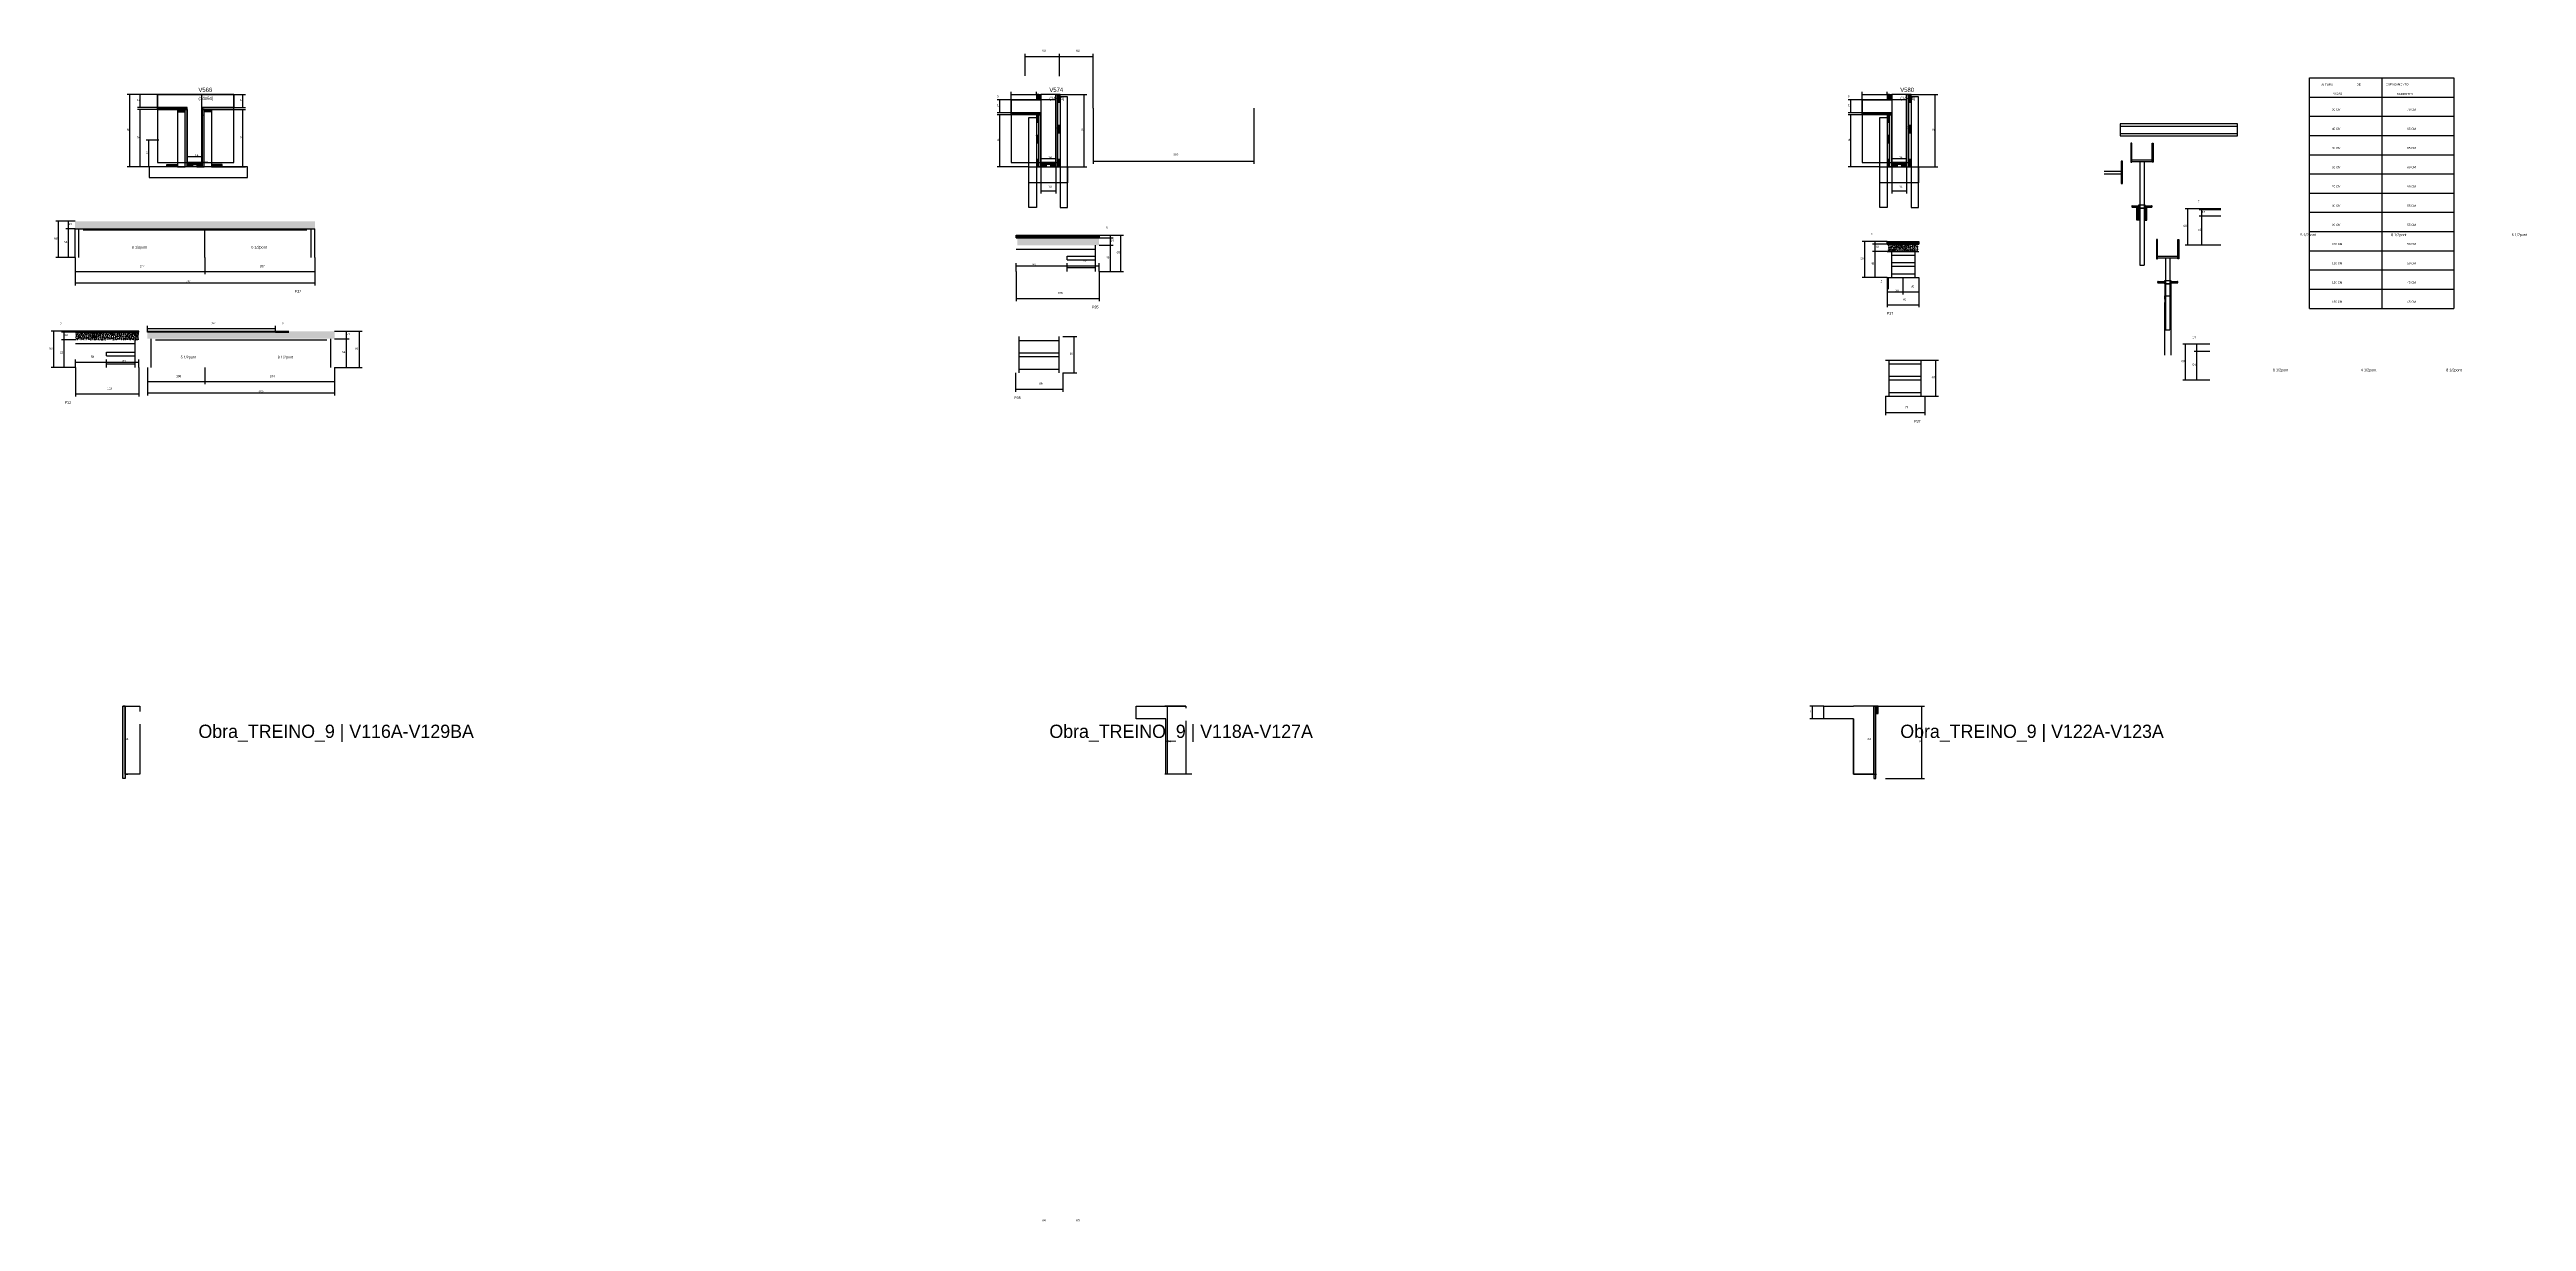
# Model space of a CAD drawing. Header units: metres. Extents: x -2848 to 21926, y -45195 to 1016.
# Drawn here: x 9320 to 13977, y -41719 to -39515 of the extents above; entities that cross this region are included whole.
import ezdxf

# ---------------------------------------------------------------- set-up
doc = ezdxf.new("R2010")
doc.units = ezdxf.units.M
for name, color, linetype in [('BARRA DE ANCORAGEM', 7, 'Continuous'), ('CONCRETO', 251, 'Continuous'), ('COTA', 4, 'Continuous'), ('Cota Seção (2x)', 4, 'Continuous'), ('Escoras', 2, 'Continuous'), ('Forcador', 251, 'Continuous'), ('GARFOS', 7, 'Continuous'), ('Hachura', 253, 'Continuous'), ('LABEL_ID', 3, 'Continuous'), ('Madeira', 126, 'Continuous'), ('NOMENCLATURA', 7, 'Continuous'), ('Painéis', 200, 'Continuous'), ('Perfil Metálico', 251, 'Continuous'), ('SARR_2.2x7', 40, 'Continuous'), ('SARR_3.5x7', 81, 'Continuous'), ('SARR_EDITAR', 141, 'Continuous'), ('Texto Seção', 7, 'Continuous')]:
    doc.layers.add(name, color=color, linetype=linetype)

msp = doc.modelspace()

# ---------------------------------------------------------------- hatches: boundary and pattern name
at = {"layer": 'COTA'}
h = msp.add_hatch(dxfattribs=at)
h.set_pattern_fill('AR-CONC', scale=0.03)
h.paths.add_polyline_path([(9818.9, -39852.2), (9818.9, -39838.2), (9818.9, -39838.2), (9529.9, -39838.2), (9529.9, -39838.2), (9367.9, -39838.2), (9367.9, -39838.2), (9367.9, -39852.2), (9367.9, -39852.2), (9818.9, -39852.2)])
h = msp.add_hatch(dxfattribs=at)
h.set_pattern_fill('AR-CONC', scale=0.03)
h.paths.add_polyline_path([(11139.6, -39883.4), (11139.6, -39869.4), (11139.6, -39869.4), (11293.6, -39869.4), (11293.6, -39869.4), (11293.6, -39883.4), (11293.6, -39883.4), (11139.6, -39883.4)])
h = msp.add_hatch(dxfattribs=at)
h.set_pattern_fill('AR-CONC', scale=0.03)
h.paths.add_polyline_path([(12777.1, -39895.2), (12777.1, -39881.2), (12777.1, -39881.2), (12833.1, -39881.2), (12833.1, -39881.2), (12833.1, -39895.2), (12833.1, -39895.2), (12777.1, -39895.2)])
h = msp.add_hatch(dxfattribs=at)
h.set_pattern_fill('AR-CONC', scale=0.03)
h.paths.add_polyline_path([(9368.8, -40061.1), (9368.8, -40047.1), (9368.8, -40047.1), (9487.8, -40047.1), (9487.8, -40047.1), (9487.8, -40061.1), (9487.8, -40061.1), (9368.8, -40061.1)])
h = msp.add_hatch(dxfattribs=at)
h.set_pattern_fill('AR-CONC', scale=0.03)
h.paths.add_polyline_path([(9745.1, -40047.1), (9745.1, -40045.1), (9745.1, -40045.1), (9856.1, -40045.1), (9856.1, -40045.1), (9856.1, -40059.1), (9856.1, -40059.1), (9504.1, -40059.1), (9504.1, -40059.1), (9504.1, -40047.1), (9504.1, -40047.1), (9745.1, -40047.1)])
at = {"layer": 'Hachura'}
h = msp.add_hatch(color=8, dxfattribs=at)
h.dxf.hatch_style = 1
h.paths.add_polyline_path([(9578.8, -39628), (9578.8, -39624), (9578.8, -39624), (9523.2, -39624), (9523.2, -39624), (9523.2, -39628), (9523.2, -39628), (9578.8, -39628)])
h = msp.add_hatch(dxfattribs=at)
h.set_pattern_fill('ANSI31', scale=0.5)
h.paths.add_polyline_path([(9574.8, -39632.4), (9574.8, -39628), (9574.8, -39628), (9560.8, -39628), (9560.8, -39628), (9560.8, -39632.4), (9560.8, -39632.4), (9574.8, -39632.4)])
h = msp.add_hatch(color=8, dxfattribs=at)
h.dxf.hatch_style = 1
h.paths.add_polyline_path([(9578.8, -39628), (9574.8, -39628), (9574.8, -39628), (9574.8, -39736), (9574.8, -39736), (9578.8, -39736), (9578.8, -39736), (9578.8, -39628)])
h = msp.add_hatch(color=8, dxfattribs=at)
h.dxf.hatch_style = 1
h.paths.add_polyline_path([(9666.8, -39628), (9666.8, -39624), (9666.8, -39624), (9606.8, -39624), (9606.8, -39624), (9606.8, -39628), (9606.8, -39628), (9666.8, -39628)])
h = msp.add_hatch(color=8, dxfattribs=at)
h.dxf.hatch_style = 1
h.paths.add_polyline_path([(9610.8, -39628), (9606.8, -39628), (9606.8, -39628), (9606.8, -39736), (9606.8, -39736), (9610.8, -39736), (9610.8, -39736), (9610.8, -39628)])
h = msp.add_hatch(dxfattribs=at)
h.set_pattern_fill('ANSI31', scale=0.5)
h.paths.add_polyline_path([(9610.8, -39632.4), (9610.8, -39628), (9610.8, -39628), (9624.8, -39628), (9624.8, -39628), (9624.8, -39632.4), (9624.8, -39632.4), (9610.8, -39632.4)])
h = msp.add_hatch(color=8, dxfattribs=at)
h.dxf.hatch_style = 1
h.paths.add_polyline_path([(11128.4, -39638), (11128.4, -39634), (11128.4, -39634), (11184, -39634), (11184, -39634), (11184, -39638), (11184, -39638), (11128.4, -39638)])
h = msp.add_hatch(dxfattribs=at)
h.set_pattern_fill('ANSI31', scale=0.5)
h.paths.add_polyline_path([(11180, -39600), (11175.6, -39600), (11175.6, -39600), (11175.6, -39610), (11175.6, -39610), (11180, -39610), (11180, -39610), (11180, -39600)])
h = msp.add_hatch(color=8, dxfattribs=at)
h.dxf.hatch_style = 1
h.paths.add_polyline_path([(11180, -39610), (11184, -39610), (11184, -39610), (11184, -39600), (11184, -39600), (11180, -39600), (11180, -39600), (11180, -39610)])
h = msp.add_hatch(color=8, dxfattribs=at)
h.dxf.hatch_style = 1
h.paths.add_polyline_path([(11216, -39600), (11212, -39600), (11212, -39600), (11212, -39736), (11212, -39736), (11216, -39736), (11216, -39736), (11216, -39600)])
h = msp.add_hatch(dxfattribs=at)
h.set_pattern_fill('ANSI31', scale=0.5)
h.paths.add_polyline_path([(11220.4, -39600), (11216, -39600), (11216, -39600), (11216, -39614), (11216, -39614), (11220.4, -39614), (11220.4, -39614), (11220.4, -39600)])
h = msp.add_hatch(color=8, dxfattribs=at)
h.dxf.hatch_style = 1
h.paths.add_polyline_path([(12728.4, -39638), (12728.4, -39634), (12728.4, -39634), (12784, -39634), (12784, -39634), (12784, -39638), (12784, -39638), (12728.4, -39638)])
h = msp.add_hatch(dxfattribs=at)
h.set_pattern_fill('ANSI31', scale=0.5)
h.paths.add_polyline_path([(12780, -39600), (12775.6, -39600), (12775.6, -39600), (12775.6, -39610), (12775.6, -39610), (12780, -39610), (12780, -39610), (12780, -39600)])
h = msp.add_hatch(color=8, dxfattribs=at)
h.dxf.hatch_style = 1
h.paths.add_polyline_path([(12780, -39610), (12784, -39610), (12784, -39610), (12784, -39600), (12784, -39600), (12780, -39600), (12780, -39600), (12780, -39610)])
h = msp.add_hatch(color=8, dxfattribs=at)
h.dxf.hatch_style = 1
h.paths.add_polyline_path([(12816, -39600), (12812, -39600), (12812, -39600), (12812, -39736), (12812, -39736), (12816, -39736), (12816, -39736), (12816, -39600)])
h = msp.add_hatch(dxfattribs=at)
h.set_pattern_fill('ANSI31', scale=0.5)
h.paths.add_polyline_path([(12820.4, -39600), (12816, -39600), (12816, -39600), (12816, -39614), (12816, -39614), (12820.4, -39614), (12820.4, -39614), (12820.4, -39600)])
h = msp.add_hatch(dxfattribs=at)
h.set_pattern_fill('ANSI31', scale=0.5)
h.paths.add_polyline_path([(11180, -39638), (11175.6, -39638), (11175.6, -39638), (11175.6, -39652), (11175.6, -39652), (11180, -39652), (11180, -39652), (11180, -39638)])
h = msp.add_hatch(dxfattribs=at)
h.set_pattern_fill('ANSI31', scale=0.5)
h.paths.add_polyline_path([(11180, -39677), (11175.6, -39677), (11175.6, -39677), (11175.6, -39691), (11175.6, -39691), (11180, -39691), (11180, -39691), (11180, -39677)])
h = msp.add_hatch(color=8, dxfattribs=at)
h.dxf.hatch_style = 1
h.paths.add_polyline_path([(11180, -39638), (11184, -39638), (11184, -39638), (11184, -39736), (11184, -39736), (11180, -39736), (11180, -39736), (11180, -39638)])
h = msp.add_hatch(dxfattribs=at)
h.set_pattern_fill('ANSI31', scale=0.5)
h.paths.add_polyline_path([(11220.4, -39658), (11216, -39658), (11216, -39658), (11216, -39672), (11216, -39672), (11220.4, -39672), (11220.4, -39672), (11220.4, -39658)])
h = msp.add_hatch(dxfattribs=at)
h.set_pattern_fill('ANSI31', scale=0.5)
h.paths.add_polyline_path([(12780, -39638), (12775.6, -39638), (12775.6, -39638), (12775.6, -39652), (12775.6, -39652), (12780, -39652), (12780, -39652), (12780, -39638)])
h = msp.add_hatch(dxfattribs=at)
h.set_pattern_fill('ANSI31', scale=0.5)
h.paths.add_polyline_path([(12780, -39677), (12775.6, -39677), (12775.6, -39677), (12775.6, -39691), (12775.6, -39691), (12780, -39691), (12780, -39691), (12780, -39677)])
h = msp.add_hatch(color=8, dxfattribs=at)
h.dxf.hatch_style = 1
h.paths.add_polyline_path([(12780, -39638), (12784, -39638), (12784, -39638), (12784, -39736), (12784, -39736), (12780, -39736), (12780, -39736), (12780, -39638)])
h = msp.add_hatch(dxfattribs=at)
h.set_pattern_fill('ANSI31', scale=0.5)
h.paths.add_polyline_path([(12820.4, -39658), (12816, -39658), (12816, -39658), (12816, -39672), (12816, -39672), (12820.4, -39672), (12820.4, -39672), (12820.4, -39658)])
h = msp.add_hatch(color=8, dxfattribs=at)
h.dxf.hatch_style = 1
h.paths.add_polyline_path([(9606.8, -39731.6), (9606.8, -39728), (9606.8, -39728), (9578.8, -39728), (9578.8, -39728), (9578.8, -39731.6), (9578.8, -39731.6), (9606.8, -39731.6)])
h = msp.add_hatch(dxfattribs=at)
h.set_pattern_fill('ANSI31', scale=0.5)
h.paths.add_polyline_path([(11180, -39722), (11175.6, -39722), (11175.6, -39722), (11175.6, -39736), (11175.6, -39736), (11180, -39736), (11180, -39736), (11180, -39722)])
h = msp.add_hatch(color=8, dxfattribs=at)
h.dxf.hatch_style = 1
h.paths.add_polyline_path([(11184, -39731.6), (11184, -39728), (11184, -39728), (11212, -39728), (11212, -39728), (11212, -39731.6), (11212, -39731.6), (11184, -39731.6)])
h = msp.add_hatch(dxfattribs=at)
h.set_pattern_fill('ANSI31', scale=0.5)
h.paths.add_polyline_path([(11220.4, -39722), (11216, -39722), (11216, -39722), (11216, -39736), (11216, -39736), (11220.4, -39736), (11220.4, -39736), (11220.4, -39722)])
h = msp.add_hatch(dxfattribs=at)
h.set_pattern_fill('ANSI31', scale=0.5)
h.paths.add_polyline_path([(12780, -39722), (12775.6, -39722), (12775.6, -39722), (12775.6, -39736), (12775.6, -39736), (12780, -39736), (12780, -39736), (12780, -39722)])
h = msp.add_hatch(color=8, dxfattribs=at)
h.dxf.hatch_style = 1
h.paths.add_polyline_path([(12784, -39731.6), (12784, -39728), (12784, -39728), (12812, -39728), (12812, -39728), (12812, -39731.6), (12812, -39731.6), (12784, -39731.6)])
h = msp.add_hatch(dxfattribs=at)
h.set_pattern_fill('ANSI31', scale=0.5)
h.paths.add_polyline_path([(12820.4, -39722), (12816, -39722), (12816, -39722), (12816, -39736), (12816, -39736), (12820.4, -39736), (12820.4, -39736), (12820.4, -39722)])
h = msp.add_hatch(dxfattribs=at)
h.set_pattern_fill('ANSI31', scale=0.5)
h.paths.add_polyline_path([(9540.8, -39736), (9540.8, -39731.6), (9540.8, -39731.6), (9560.8, -39731.6), (9560.8, -39731.6), (9560.8, -39736), (9560.8, -39736), (9540.8, -39736)])
h = msp.add_hatch(dxfattribs=at)
h.set_pattern_fill('ANSI31', scale=0.5)
h.paths.add_polyline_path([(9578.8, -39736), (9578.8, -39731.6), (9578.8, -39731.6), (9588.8, -39731.6), (9588.8, -39731.6), (9588.8, -39736), (9588.8, -39736), (9578.8, -39736)])
h = msp.add_hatch(dxfattribs=at)
h.set_pattern_fill('ANSI31', scale=0.5)
h.paths.add_polyline_path([(9606.8, -39736), (9606.8, -39731.6), (9606.8, -39731.6), (9596.8, -39731.6), (9596.8, -39731.6), (9596.8, -39736), (9596.8, -39736), (9606.8, -39736)])
h = msp.add_hatch(dxfattribs=at)
h.set_pattern_fill('ANSI31', scale=0.5)
h.paths.add_polyline_path([(9644.8, -39736), (9644.8, -39731.6), (9644.8, -39731.6), (9624.8, -39731.6), (9624.8, -39731.6), (9624.8, -39736), (9624.8, -39736), (9644.8, -39736)])
h = msp.add_hatch(dxfattribs=at)
h.set_pattern_fill('ANSI31', scale=0.5)
h.paths.add_polyline_path([(11184, -39736), (11184, -39731.6), (11184, -39731.6), (11194, -39731.6), (11194, -39731.6), (11194, -39736), (11194, -39736), (11184, -39736)])
h = msp.add_hatch(dxfattribs=at)
h.set_pattern_fill('ANSI31', scale=0.5)
h.paths.add_polyline_path([(11212, -39736), (11212, -39731.6), (11212, -39731.6), (11202, -39731.6), (11202, -39731.6), (11202, -39736), (11202, -39736), (11212, -39736)])
h = msp.add_hatch(dxfattribs=at)
h.set_pattern_fill('ANSI31', scale=0.5)
h.paths.add_polyline_path([(12784, -39736), (12784, -39731.6), (12784, -39731.6), (12794, -39731.6), (12794, -39731.6), (12794, -39736), (12794, -39736), (12784, -39736)])
h = msp.add_hatch(dxfattribs=at)
h.set_pattern_fill('ANSI31', scale=0.5)
h.paths.add_polyline_path([(12812, -39736), (12812, -39731.6), (12812, -39731.6), (12802, -39731.6), (12802, -39731.6), (12802, -39736), (12802, -39736), (12812, -39736)])
h = msp.add_hatch(color=8, dxfattribs=at)
h.dxf.hatch_style = 1
h.paths.add_polyline_path([(9458, -40750), (9462, -40750), (9462, -40750), (9462, -40886), (9462, -40886), (9458, -40886), (9458, -40886), (9458, -40750)])
h = msp.add_hatch(color=8, dxfattribs=at)
h.dxf.hatch_style = 1
h.paths.add_polyline_path([(12754.1, -40750), (12750.1, -40750), (12750.1, -40750), (12750.1, -40886), (12750.1, -40886), (12754.1, -40886), (12754.1, -40886), (12754.1, -40750)])
h = msp.add_hatch(dxfattribs=at)
h.set_pattern_fill('ANSI31', scale=0.5)
h.paths.add_polyline_path([(12758.5, -40750), (12754.1, -40750), (12754.1, -40750), (12754.1, -40764), (12754.1, -40764), (12758.5, -40764), (12758.5, -40764), (12758.5, -40750)])
at = {"layer": 'Perfil Metálico'}
h = msp.add_hatch(color=8, dxfattribs=at)
h.dxf.hatch_style = 1
h.paths.add_polyline_path([(13245, -39836.3), (13249.5, -39836.3), (13249.5, -39813.5), (13245, -39813.5)])
h = msp.add_hatch(color=8, dxfattribs=at)
h.dxf.hatch_style = 1
h.paths.add_polyline_path([(13259.4, -39836.3), (13263.9, -39836.3), (13263.9, -39813.5), (13259.4, -39813.5)])

# ---------------------------------------------------------------- linework, layer by layer
at = {"layer": 'BARRA DE ANCORAGEM'}
for p, q in [((13183.6, -39743.7), (13215.2, -39743.7)), ((13183.6, -39749), (13215.2, -39749))]:
    msp.add_line(p, q, dxfattribs=at)
msp.add_lwpolyline([(13217.6, -39767.2), (13217.6, -39725.5), (13215.2, -39725.5), (13215.2, -39767.2)], close=True, dxfattribs=at)
at = {"layer": 'CONCRETO'}
for points in [[(9523.2, -39624), (9523.2, -39600), (9666.8, -39600), (9666.8, -39624), (9606.8, -39624), (9606.8, -39728), (9578.8, -39728), (9578.8, -39624)], [(9523.2, -39728), (9666.8, -39728), (9666.8, -39600), (9523.2, -39600)], [(11128.4, -39728), (11212, -39728), (11212, -39610), (11128.4, -39610)], [(11184, -39728), (11216, -39728), (11216, -39600), (11184, -39600)], [(12728.4, -39728), (12812, -39728), (12812, -39610), (12728.4, -39610)], [(12784, -39728), (12816, -39728), (12816, -39600), (12784, -39600)]]:
    msp.add_lwpolyline(points, close=True, dxfattribs=at)
for points in [[(11212, -39624), (11212, -39624), (11212, -39656), (11212, -39656), (11212, -39728), (11184, -39728), (11184, -39634), (11128.4, -39634), (11128.4, -39610), (11184, -39610)], [(11184, -39634), (11184, -39636), (11184, -39636), (11184, -39728), (11212, -39728), (11212, -39600), (11216, -39600), (11216, -39600), (11184, -39600), (11184, -39610)], [(12812, -39624), (12812, -39624), (12812, -39656), (12812, -39656), (12812, -39728), (12784, -39728), (12784, -39634), (12728.4, -39634), (12728.4, -39610), (12784, -39610)], [(12784, -39634), (12784, -39636), (12784, -39636), (12784, -39728), (12812, -39728), (12812, -39600), (12816, -39600), (12816, -39600), (12784, -39600), (12784, -39610)], [(9490, -40784), (9490, -40786), (9490, -40786), (9490, -40878), (9462, -40878), (9462, -40750), (9458, -40750), (9458, -40750), (9490, -40750), (9490, -40760)], [(11456.7, -40778), (11456.7, -40780), (11456.7, -40780), (11456.7, -40878), (11418.7, -40878), (11418.7, -40774), (11363.1, -40774), (11363.1, -40750), (11456.7, -40750), (11456.7, -40754)], [(12750.1, -40774), (12750.1, -40774), (12750.1, -40806), (12750.1, -40806), (12750.1, -40878), (12712.1, -40878), (12712.1, -40774), (12656.5, -40774), (12656.5, -40750), (12712.1, -40750)], [(12712.1, -40774), (12712.1, -40776), (12712.1, -40776), (12712.1, -40878), (12750.1, -40878), (12750.1, -40750), (12754.1, -40750), (12754.1, -40750), (12712.1, -40750), (12712.1, -40750)]]:
    msp.add_lwpolyline(points, dxfattribs=at)
at = {"layer": 'COTA'}
for p, q in [((11154.4, -39564.8), (11154.4, -39523.4)), ((11154.4, -39528.4), (11218.9, -39528.4)), ((11218.9, -39565.2), (11218.9, -39523.4)), ((11218.9, -39565.2), (11218.9, -39523.4)), ((11218.9, -39528.4), (11282.2, -39528.4)), ((11282.2, -39625.6), (11282.2, -39523.4)), ((9523.2, -39600), (9465.8, -39600)), ((9470.8, -39736), (9470.8, -39600)), ((9523.2, -39600), (9485.1, -39600)), ((9523.2, -39624), (9485.1, -39624)), ((9523.2, -39628), (9485.1, -39628)), ((9490.1, -39624), (9490.1, -39600)), ((9490.1, -39736), (9490.1, -39628)), ((9666.8, -39600), (9688.7, -39600)), ((9666.8, -39624), (9688.7, -39624)), ((9666.8, -39628), (9688.7, -39628)), ((9683.7, -39624), (9683.7, -39600)), ((9683.7, -39736), (9683.7, -39628)), ((11128.4, -39610), (11102.1, -39610)), ((11128.4, -39634), (11102.1, -39634)), ((11107.1, -39634), (11107.1, -39610)), ((11128.4, -39610), (11128.4, -39595)), ((11128.4, -39600), (11175.6, -39600)), ((11175.6, -39600), (11175.6, -39595)), ((11220.4, -39600), (11270.7, -39600)), ((11265.7, -39736), (11265.7, -39600)), ((11282.2, -39625.6), (11282.2, -39730.5)), ((11584.6, -39625.6), (11584.6, -39730.5)), ((12728.4, -39610), (12702.1, -39610)), ((12728.4, -39634), (12702.1, -39634)), ((12707.1, -39634), (12707.1, -39610)), ((12728.4, -39610), (12728.4, -39595)), ((12728.4, -39600), (12775.6, -39600)), ((12775.6, -39600), (12775.6, -39595)), ((12820.4, -39600), (12870.7, -39600)), ((12865.7, -39736), (12865.7, -39600)), ((11166, -39638), (11102.1, -39638)), ((11107.1, -39736), (11107.1, -39638)), ((12766, -39638), (12702.1, -39638)), ((12707.1, -39736), (12707.1, -39638)), ((9525.5, -39686), (9501.9, -39686)), ((9506.9, -39736), (9506.9, -39686)), ((11282.2, -39725.5), (11584.6, -39725.5)), ((9545.2, -39736), (9465.8, -39736)), ((9545.2, -39736), (9485.1, -39736)), ((9525.5, -39736), (9501.9, -39736)), ((9640.4, -39736), (9688.7, -39736)), ((11161.6, -39736), (11102.1, -39736)), ((11184, -39736), (11184, -39785.7)), ((11212, -39736), (11212, -39785.7)), ((11234.4, -39736), (11270.7, -39736)), ((12761.6, -39736), (12702.1, -39736)), ((12784, -39736), (12784, -39785.7)), ((12812, -39736), (12812, -39785.7)), ((12834.4, -39736), (12870.7, -39736)), ((11184, -39780.7), (11212, -39780.7)), ((12784, -39780.7), (12812, -39780.7)), ((13402.8, -39814.9), (13335.8, -39814.9)), ((13340.8, -39882.9), (13340.8, -39814.9)), ((13402.8, -39814.9), (13362.3, -39814.9)), ((13402.8, -39816.9), (13362.3, -39816.9)), ((13402.8, -39816.9), (13362.3, -39816.9)), ((13367.3, -39816.9), (13367.3, -39814.9)), ((13367.3, -39828.9), (13367.3, -39816.9)), ((9367.9, -39838.2), (9331.9, -39838.2)), ((9336.9, -39906.2), (9336.9, -39838.2)), ((9367.9, -39838.2), (9350.4, -39838.2)), ((9367.9, -39852.2), (9350.4, -39852.2)), ((9367.9, -39852.2), (9350.4, -39852.2)), ((9355.4, -39852.2), (9355.4, -39838.2)), ((9355.4, -39906.2), (9355.4, -39852.2)), ((11293.6, -39864.4), (11339.6, -39864.4)), ((11293.6, -39864.4), (11319.7, -39864.4)), ((11314.7, -39869.4), (11314.7, -39864.4)), ((11334.6, -39932.4), (11334.6, -39864.4)), ((13402.8, -39828.9), (13362.3, -39828.9)), ((13402.8, -39828.9), (13362.3, -39828.9)), ((13367.3, -39882.9), (13367.3, -39828.9)), ((9367.9, -39906.2), (9331.9, -39906.2)), ((9367.9, -39906.2), (9350.4, -39906.2)), ((9367.9, -39906.2), (9367.9, -39959.2)), ((9367.9, -39906.2), (9367.9, -39937.7)), ((9611.9, -39906.2), (9611.9, -39937.7)), ((9611.9, -39906.2), (9611.9, -39937.7)), ((9818.9, -39906.2), (9818.9, -39959.2)), ((9818.9, -39906.2), (9818.9, -39937.7)), ((11293.6, -39869.4), (11319.7, -39869.4)), ((11293.6, -39869.4), (11319.7, -39869.4)), ((11293.6, -39883.4), (11319.7, -39883.4)), ((11293.6, -39883.4), (11319.7, -39883.4)), ((11314.7, -39883.4), (11314.7, -39869.4)), ((11314.7, -39932.4), (11314.7, -39883.4)), ((12775.1, -39876.2), (12728.1, -39876.2)), ((12733.1, -39944.2), (12733.1, -39876.2)), ((12775.1, -39876.2), (12748, -39876.2)), ((12775.1, -39881.2), (12748, -39881.2)), ((12775.1, -39881.2), (12748, -39881.2)), ((12775.1, -39895.2), (12748, -39895.2)), ((12775.1, -39895.2), (12748, -39895.2)), ((12753, -39881.2), (12753, -39876.2)), ((12753, -39895.2), (12753, -39881.2)), ((12753, -39944.2), (12753, -39895.2)), ((13402.8, -39882.9), (13335.8, -39882.9)), ((13402.8, -39882.9), (13362.3, -39882.9)), ((9367.9, -39932.7), (9611.9, -39932.7)), ((9367.9, -39954.2), (9818.9, -39954.2)), ((9611.9, -39932.7), (9818.9, -39932.7)), ((11137.6, -39932.4), (11137.6, -39916.8)), ((11137.6, -39921.8), (11233.6, -39921.8)), ((11137.6, -39932.4), (11137.6, -39988.3)), ((11233.6, -39932.4), (11233.6, -39916.8)), ((11233.6, -39932.4), (11233.6, -39916.8)), ((11233.6, -39921.8), (11293.6, -39921.8)), ((11293.6, -39932.4), (11293.6, -39916.8)), ((11293.6, -39932.4), (11293.6, -39988.3)), ((11293.6, -39932.4), (11319.7, -39932.4)), ((11293.6, -39932.4), (11339.6, -39932.4)), ((12775.1, -39944.2), (12728.1, -39944.2)), ((12775.1, -39944.2), (12748, -39944.2)), ((12775.1, -39944.2), (12775.1, -39975.7)), ((12775.1, -39944.2), (12775.1, -40000.1)), ((12775.1, -39944.2), (12775.1, -39965.8)), ((12775.1, -39960.8), (12777.1, -39960.8)), ((12777.1, -39944.2), (12777.1, -39965.8)), ((12805.1, -39944.2), (12805.1, -39975.7)), ((12805.1, -39944.2), (12805.1, -39975.7)), ((12835.1, -39944.2), (12835.1, -39975.7)), ((12835.1, -39944.2), (12835.1, -40000.1)), ((11137.6, -39983.3), (11293.6, -39983.3)), ((12775.1, -39970.7), (12805.1, -39970.7)), ((12775.1, -39995.1), (12835.1, -39995.1)), ((12805.1, -39970.7), (12835.1, -39970.7)), ((9368.8, -40045.1), (9322.8, -40045.1)), ((9327.8, -40113.1), (9327.8, -40045.1)), ((9368.8, -40045.1), (9342.7, -40045.1)), ((9368.8, -40047.1), (9342.7, -40047.1)), ((9368.8, -40047.1), (9342.7, -40047.1)), ((9347.7, -40047.1), (9347.7, -40045.1)), ((9347.7, -40061.1), (9347.7, -40047.1)), ((9504.1, -40045.1), (9504.1, -40035.2)), ((9504.1, -40040.2), (9745.1, -40040.2)), ((9745.1, -40045.1), (9745.1, -40035.2)), ((9745.1, -40045.1), (9770, -40045.1)), ((9745.1, -40047.1), (9770, -40047.1)), ((9765, -40047.1), (9765, -40045.1)), ((9856.1, -40045.1), (9907.6, -40045.1)), ((9856.1, -40045.1), (9883.3, -40045.1)), ((9878.3, -40059.1), (9878.3, -40045.1)), ((9902.6, -40113.1), (9902.6, -40045.1)), ((9368.8, -40061.1), (9342.7, -40061.1)), ((9368.8, -40061.1), (9342.7, -40061.1)), ((9347.7, -40113.1), (9347.7, -40061.1)), ((9368.8, -40113.1), (9368.8, -40098.1)), ((9426.8, -40113.1), (9426.8, -40098.1)), ((9426.8, -40113.1), (9426.8, -40098.1)), ((9487.8, -40113.1), (9487.8, -40098.1)), ((9856.1, -40059.1), (9883.3, -40059.1)), ((9856.1, -40059.1), (9883.3, -40059.1)), ((9878.3, -40113.1), (9878.3, -40059.1)), ((11225.4, -40055.2), (11251.4, -40055.2)), ((11246.4, -40123.2), (11246.4, -40055.2)), ((12846.1, -40099.4), (12872.1, -40099.4)), ((12867.1, -40167.4), (12867.1, -40099.4)), ((13382, -40069.2), (13331.5, -40069.2)), ((13336.5, -40137.2), (13336.5, -40069.2)), ((13382, -40069.2), (13352.5, -40069.2)), ((13382, -40083.2), (13352.5, -40083.2)), ((13382, -40083.2), (13352.5, -40083.2)), ((13357.5, -40083.2), (13357.5, -40069.2)), ((13357.5, -40137.2), (13357.5, -40083.2)), ((9368.8, -40113.1), (9322.8, -40113.1)), ((9368.8, -40113.1), (9342.7, -40113.1)), ((9368.8, -40103.1), (9426.8, -40103.1)), ((9368.8, -40113.1), (9368.8, -40167.9)), ((9426.8, -40103.1), (9487.8, -40103.1)), ((9487.8, -40113.1), (9487.8, -40167.9)), ((9504.1, -40113.1), (9504.1, -40166)), ((9504.1, -40113.1), (9504.1, -40144.6)), ((9504.1, -40139.6), (9612.1, -40139.6)), ((9612.1, -40113.1), (9612.1, -40144.6)), ((9612.1, -40113.1), (9612.1, -40144.6)), ((9612.1, -40139.6), (9856.1, -40139.6)), ((9856.1, -40113.1), (9883.3, -40113.1)), ((9856.1, -40113.1), (9907.6, -40113.1)), ((9856.1, -40113.1), (9856.1, -40166)), ((9856.1, -40113.1), (9856.1, -40144.6)), ((11136.4, -40123.2), (11136.4, -40158.8)), ((11225.4, -40123.2), (11225.4, -40158.8)), ((11225.4, -40123.2), (11251.4, -40123.2)), ((13382, -40137.2), (13331.5, -40137.2)), ((13382, -40137.2), (13352.5, -40137.2)), ((9368.8, -40162.9), (9487.8, -40162.9)), ((9504.1, -40161), (9856.1, -40161)), ((11136.4, -40153.8), (11225.4, -40153.8)), ((12772.1, -40167.4), (12772.1, -40203)), ((12846.1, -40167.4), (12846.1, -40203)), ((12846.1, -40167.4), (12872.1, -40167.4)), ((12772.1, -40198), (12846.1, -40198)), ((12656.5, -40750), (12630.2, -40750)), ((12635.2, -40774), (12635.2, -40750)), ((12758.5, -40750), (12845.7, -40750)), ((12840.7, -40886), (12840.7, -40750)), ((12656.5, -40774), (12630.2, -40774)), ((12772.5, -40886), (12845.7, -40886))]:
    msp.add_line(p, q, dxfattribs=at)
at = {"layer": 'Cota Seção (2x)'}
for p, q in [((9617.8, -39600), (9601.3, -39600)), ((9606.3, -39728), (9606.3, -39600)), ((11212, -39728), (11212, -39600)), ((11212, -39600), (11217, -39600)), ((12812, -39728), (12812, -39600)), ((12812, -39600), (12817, -39600)), ((9578.8, -39736), (9578.8, -39711.3)), ((9578.8, -39716.3), (9606.8, -39716.3)), ((9617.8, -39728), (9601.3, -39728)), ((9606.8, -39736), (9606.8, -39711.3)), ((11184, -39736), (11184, -39715)), ((11184, -39720), (11211.9, -39720)), ((11211.9, -39736), (11211.9, -39715)), ((11212, -39728), (11217, -39728)), ((12784, -39736), (12784, -39715)), ((12784, -39720), (12812, -39720)), ((12812, -39736), (12812, -39715)), ((12812, -39728), (12817, -39728)), ((9462, -40878), (9462, -40750)), ((9462, -40750), (9467, -40750)), ((11456.7, -40750), (11417.1, -40750)), ((11422.1, -40878), (11422.1, -40750)), ((12750.1, -40878), (12750.1, -40750)), ((12750.1, -40750), (12755.1, -40750)), ((9462, -40878), (9467, -40878)), ((11467.7, -40878), (11417.1, -40878)), ((12750.1, -40878), (12755.1, -40878))]:
    msp.add_line(p, q, dxfattribs=at)
at = {"layer": 'Escoras'}
for p, q in [((13260.1, -39813.5), (13248.8, -39813.5)), ((13308.5, -39955.9), (13297.3, -39955.9)), ((13297.3, -39955.9), (13297.3, -39978.4)), ((13308.5, -39955.9), (13308.5, -40090)), ((13297.3, -39978.4), (13308.5, -39978.4)), ((13297.3, -39984), (13297.3, -39978.4)), ((13297.5, -39984.6), (13297.3, -39984)), ((13297.3, -39991.7), (13297.5, -39991.1)), ((13297.3, -40090), (13297.3, -39991.7)), ((13297.8, -39985.2), (13297.5, -39984.6)), ((13297.5, -39991.1), (13297.8, -39990.5)), ((13297.9, -39985.9), (13297.8, -39985.2)), ((13297.8, -39990.5), (13297.9, -39989.8)), ((13298.1, -39986.5), (13297.9, -39985.9)), ((13297.9, -39989.8), (13298.1, -39989.2)), ((13298.1, -39987.2), (13298.1, -39986.5)), ((13298.2, -39987.8), (13298.1, -39987.2)), ((13298.1, -39988.5), (13298.2, -39987.8)), ((13298.1, -39989.2), (13298.1, -39988.5))]:
    msp.add_line(p, q, dxfattribs=at)
at = {"layer": 'Forcador'}
for p, q in [((13235.3, -39722.6), (13273.6, -39722.6)), ((13235.3, -39725.8), (13273.6, -39725.8)), ((13250.5, -39725.8), (13250.5, -39836.3)), ((13258.4, -39725.8), (13258.4, -39836.3)), ((13235.4, -39809.8), (13235.3, -39809.9)), ((13235.3, -39809.9), (13235.3, -39810)), ((13235.3, -39810), (13235.3, -39810.2)), ((13235.3, -39810.2), (13235.3, -39810.6)), ((13235.3, -39810.6), (13235.3, -39810.8)), ((13235.3, -39810.8), (13235.3, -39810.9)), ((13235.3, -39810.9), (13235.4, -39811)), ((13235.5, -39809.6), (13235.4, -39809.7)), ((13235.4, -39809.7), (13235.4, -39809.8)), ((13235.4, -39811), (13235.4, -39811.1)), ((13235.4, -39811.1), (13235.5, -39811.2)), ((13235.6, -39809.5), (13235.5, -39809.6)), ((13235.5, -39811.2), (13235.6, -39811.3)), ((13235.7, -39809.4), (13235.6, -39809.5)), ((13235.6, -39811.3), (13235.7, -39811.4)), ((13235.8, -39809.3), (13235.7, -39809.4)), ((13235.7, -39811.4), (13235.8, -39811.5)), ((13235.9, -39809.2), (13235.8, -39809.3)), ((13235.8, -39811.5), (13235.9, -39811.6)), ((13236.1, -39809.2), (13235.9, -39809.2)), ((13235.9, -39811.6), (13236.1, -39811.6)), ((13236.2, -39809.2), (13236.1, -39809.2)), ((13236.1, -39811.6), (13236.2, -39811.6)), ((13236.3, -39809.2), (13236.2, -39809.2)), ((13236.2, -39811.6), (13236.3, -39811.6)), ((13236.3, -39809.2), (13248.1, -39809.2)), ((13236.3, -39811.6), (13248.1, -39811.6)), ((13260.7, -39809.2), (13272.5, -39809.2)), ((13260.7, -39811.6), (13272.5, -39811.6)), ((13272.7, -39809.2), (13272.5, -39809.2)), ((13272.5, -39811.6), (13272.7, -39811.6)), ((13272.8, -39809.2), (13272.7, -39809.2)), ((13272.7, -39811.6), (13272.8, -39811.6)), ((13272.9, -39809.2), (13272.8, -39809.2)), ((13272.8, -39811.6), (13272.9, -39811.6)), ((13273.1, -39809.3), (13272.9, -39809.2)), ((13272.9, -39811.6), (13273.1, -39811.5)), ((13273.2, -39809.4), (13273.1, -39809.3)), ((13273.1, -39811.5), (13273.2, -39811.4)), ((13273.3, -39809.5), (13273.2, -39809.4)), ((13273.2, -39811.4), (13273.3, -39811.3)), ((13273.4, -39809.6), (13273.3, -39809.5)), ((13273.3, -39811.3), (13273.4, -39811.2)), ((13273.4, -39809.7), (13273.4, -39809.6)), ((13273.5, -39809.8), (13273.4, -39809.7)), ((13273.4, -39811.1), (13273.5, -39811)), ((13273.4, -39811.2), (13273.4, -39811.1)), ((13273.5, -39809.9), (13273.5, -39809.8)), ((13273.6, -39810), (13273.5, -39809.9)), ((13273.5, -39810.9), (13273.6, -39810.8)), ((13273.5, -39811), (13273.5, -39810.9)), ((13273.6, -39810.2), (13273.6, -39810)), ((13273.6, -39810.2), (13273.6, -39810.6)), ((13273.6, -39810.8), (13273.6, -39810.6)), ((13250.5, -39836.3), (13250.5, -39859.1)), ((13250.5, -39859.1), (13250.5, -39920.8)), ((13258.4, -39836.3), (13258.4, -39859.1)), ((13258.4, -39859.1), (13258.4, -39920.8)), ((13283.8, -39904.1), (13322, -39904.1)), ((13283.8, -39907.3), (13322, -39907.3)), ((13298.9, -39907.3), (13298.9, -40042.3)), ((13306.8, -39907.3), (13306.8, -40042.3)), ((13250.5, -39920.8), (13258.4, -39920.8)), ((13283.9, -39952), (13283.8, -39952.1)), ((13283.8, -39952.1), (13283.8, -39952.3)), ((13283.8, -39952.3), (13283.8, -39952.4)), ((13283.8, -39952.4), (13283.8, -39952.5)), ((13283.8, -39952.5), (13283.8, -39953)), ((13283.8, -39953), (13283.8, -39953.1)), ((13283.8, -39953.1), (13283.8, -39953.2)), ((13283.8, -39953.2), (13283.8, -39953.4)), ((13283.8, -39953.4), (13283.9, -39953.5)), ((13284, -39951.9), (13283.9, -39952)), ((13283.9, -39953.5), (13284, -39953.6)), ((13284.1, -39951.8), (13284, -39951.9)), ((13284, -39953.6), (13284.1, -39953.7)), ((13284.2, -39951.7), (13284.1, -39951.8)), ((13284.1, -39953.7), (13284.2, -39953.8)), ((13284.3, -39951.6), (13284.2, -39951.7)), ((13284.2, -39953.8), (13284.3, -39953.9)), ((13284.4, -39951.6), (13284.3, -39951.6)), ((13284.3, -39953.9), (13284.4, -39953.9)), ((13284.5, -39951.5), (13284.4, -39951.6)), ((13284.4, -39953.9), (13284.5, -39954)), ((13284.6, -39951.5), (13284.5, -39951.5)), ((13284.5, -39954), (13284.6, -39954)), ((13284.8, -39951.5), (13284.6, -39951.5)), ((13284.6, -39954), (13284.8, -39954)), ((13284.8, -39951.5), (13296.6, -39951.5)), ((13284.8, -39954), (13296.6, -39954)), ((13309.2, -39951.5), (13321, -39951.5)), ((13309.2, -39954), (13321, -39954)), ((13321.1, -39951.5), (13321, -39951.5)), ((13321, -39954), (13321.1, -39954)), ((13321.3, -39951.5), (13321.1, -39951.5)), ((13321.1, -39954), (13321.3, -39954)), ((13321.4, -39951.6), (13321.3, -39951.5)), ((13321.3, -39954), (13321.4, -39953.9)), ((13321.5, -39951.6), (13321.4, -39951.6)), ((13321.4, -39953.9), (13321.5, -39953.9)), ((13321.6, -39951.7), (13321.5, -39951.6)), ((13321.5, -39953.9), (13321.6, -39953.8)), ((13321.7, -39951.8), (13321.6, -39951.7)), ((13321.6, -39953.8), (13321.7, -39953.7)), ((13321.8, -39951.9), (13321.7, -39951.8)), ((13321.7, -39953.7), (13321.8, -39953.6)), ((13321.9, -39952), (13321.8, -39951.9)), ((13321.8, -39953.6), (13321.9, -39953.5)), ((13321.9, -39952.1), (13321.9, -39952)), ((13322, -39952.3), (13321.9, -39952.1)), ((13321.9, -39953.4), (13322, -39953.2)), ((13321.9, -39953.5), (13321.9, -39953.4)), ((13322, -39952.4), (13322, -39952.3)), ((13322, -39952.5), (13322, -39952.4)), ((13322, -39952.5), (13322, -39953)), ((13322, -39953.1), (13322, -39953)), ((13322, -39953.2), (13322, -39953.1)), ((13298.9, -40042.3), (13306.8, -40042.3))]:
    msp.add_line(p, q, dxfattribs=at)
for points in [[(13233.4, -39691.1), (13233.4, -39727.1), (13235.3, -39727.1), (13235.3, -39691.1)], [(13275.5, -39691.1), (13275.5, -39727.1), (13273.6, -39727.1), (13273.6, -39691.1)], [(13248.1, -39807.7), (13248.1, -39813.5), (13260.7, -39813.5), (13260.7, -39807.7)], [(13281.8, -39872.6), (13281.8, -39908.6), (13283.8, -39908.6), (13283.8, -39872.6)], [(13323.9, -39872.6), (13323.9, -39908.6), (13322, -39908.6), (13322, -39872.6)], [(13296.6, -39950), (13296.6, -39955.9), (13309.2, -39955.9), (13309.2, -39950)]]:
    msp.add_lwpolyline(points, close=True, dxfattribs=at)
at = {"layer": 'GARFOS'}
for p, q in [((13569.6, -40002.1), (13569.6, -39568.5)), ((13569.6, -39568.5), (13841.1, -39568.5)), ((13705.3, -39568.5), (13705.3, -40002.1)), ((13841.1, -39568.5), (13841.1, -40002.1)), ((13569.6, -39604.6), (13841.1, -39604.6)), ((13569.6, -39640.7), (13841.1, -39640.7)), ((13569.6, -39676.9), (13841.1, -39676.9)), ((13569.6, -39713), (13841.1, -39713)), ((13569.6, -39749.1), (13841.1, -39749.1)), ((13569.6, -39785.3), (13841.1, -39785.3)), ((13569.6, -39821.4), (13841.1, -39821.4)), ((13569.6, -39857.6), (13841.1, -39857.6)), ((13569.6, -39893.7), (13841.1, -39893.7)), ((13569.6, -39929.8), (13841.1, -39929.8)), ((13569.6, -39966), (13841.1, -39966)), ((13569.6, -40002.1), (13841.1, -40002.1))]:
    msp.add_line(p, q, dxfattribs=at)
at = {"layer": 'Madeira'}
for points in [[(9574.8, -39632.4), (9574.8, -39628), (9560.8, -39628), (9560.8, -39632.4)], [(9574.8, -39628), (9560.8, -39628), (9560.8, -39736), (9574.8, -39736)], [(9610.8, -39632.4), (9610.8, -39628), (9624.8, -39628), (9624.8, -39632.4)], [(9610.8, -39628), (9624.8, -39628), (9624.8, -39736), (9610.8, -39736)], [(11180, -39600), (11175.6, -39600), (11175.6, -39610), (11180, -39610)], [(11220.4, -39600), (11216, -39600), (11216, -39614), (11220.4, -39614)], [(12780, -39600), (12775.6, -39600), (12775.6, -39610), (12780, -39610)], [(12820.4, -39600), (12816, -39600), (12816, -39614), (12820.4, -39614)], [(11180, -39638), (11175.6, -39638), (11175.6, -39652), (11180, -39652)], [(11180, -39677), (11175.6, -39677), (11175.6, -39691), (11180, -39691)], [(11220.4, -39658), (11216, -39658), (11216, -39672), (11220.4, -39672)], [(12780, -39638), (12775.6, -39638), (12775.6, -39652), (12780, -39652)], [(12780, -39677), (12775.6, -39677), (12775.6, -39691), (12780, -39691)], [(12820.4, -39658), (12816, -39658), (12816, -39672), (12820.4, -39672)], [(11180, -39722), (11175.6, -39722), (11175.6, -39736), (11180, -39736)], [(11220.4, -39722), (11216, -39722), (11216, -39736), (11220.4, -39736)], [(12780, -39722), (12775.6, -39722), (12775.6, -39736), (12780, -39736)], [(12820.4, -39722), (12816, -39722), (12816, -39736), (12820.4, -39736)], [(9507.3, -39756), (9692.5, -39756), (9692.5, -39736), (9507.3, -39736)], [(9540.8, -39736), (9540.8, -39731.6), (9560.8, -39731.6), (9560.8, -39736)], [(9578.8, -39736), (9578.8, -39731.6), (9588.8, -39731.6), (9588.8, -39736)], [(9606.8, -39736), (9606.8, -39731.6), (9596.8, -39731.6), (9596.8, -39736)], [(9644.8, -39736), (9644.8, -39731.6), (9624.8, -39731.6), (9624.8, -39736)], [(11184, -39736), (11184, -39731.6), (11194, -39731.6), (11194, -39736)], [(11212, -39736), (11212, -39731.6), (11202, -39731.6), (11202, -39736)], [(12784, -39736), (12784, -39731.6), (12794, -39731.6), (12794, -39736)], [(12812, -39736), (12812, -39731.6), (12802, -39731.6), (12802, -39736)], [(12758.5, -40750), (12754.1, -40750), (12754.1, -40764), (12758.5, -40764)]]:
    msp.add_lwpolyline(points, close=True, dxfattribs=at)
at = {"layer": 'Painéis'}
for p, q in [((9523.2, -39624), (9578.8, -39624)), ((9523.2, -39628), (9523.2, -39624)), ((9578.8, -39628), (9578.8, -39624)), ((9578.8, -39736), (9578.8, -39628)), ((9606.8, -39624), (9666.8, -39624)), ((9606.8, -39628), (9606.8, -39624)), ((9606.8, -39736), (9606.8, -39628)), ((9666.8, -39628), (9666.8, -39624)), ((11128.4, -39634), (11184, -39634)), ((11128.4, -39638), (11128.4, -39634)), ((11184, -39638), (11184, -39634)), ((11212, -39736), (11212, -39600)), ((12728.4, -39634), (12784, -39634)), ((12728.4, -39638), (12728.4, -39634)), ((12784, -39638), (12784, -39634)), ((11184, -39736), (11184, -39638)), ((11184, -39736), (11184, -39638)), ((12784, -39736), (12784, -39638)), ((9578.8, -39728), (9606.8, -39728)), ((9578.8, -39731.6), (9578.8, -39728)), ((9606.8, -39731.6), (9606.8, -39728)), ((11184, -39728), (11212, -39728)), ((11184, -39731.6), (11184, -39728)), ((11212, -39731.6), (11212, -39728)), ((12784, -39728), (12812, -39728)), ((9367.9, -39852.2), (9818.9, -39852.2)), ((9367.9, -39906.2), (9367.9, -39852.2)), ((9611.9, -39906.2), (9611.9, -39852.2)), ((9818.9, -39906.2), (9818.9, -39852.2)), ((11137.6, -39864.4), (11293.6, -39864.4)), ((11293.6, -39869.4), (11293.6, -39864.4)), ((11137.6, -39869.4), (11293.6, -39869.4)), ((12775.1, -39876.2), (12835.1, -39876.2)), ((12775.1, -39881.2), (12835.1, -39881.2)), ((12775.1, -39895.2), (12835.1, -39895.2)), ((12775.1, -39944.2), (12835.1, -39944.2)), ((12772.1, -40099.4), (12846.1, -40099.4)), ((12772.1, -40167.4), (12846.1, -40167.4))]:
    msp.add_line(p, q, dxfattribs=at)
for points in [[(9578.8, -39628), (9578.8, -39624), (9523.2, -39624), (9523.2, -39628)], [(9574.8, -39628), (9578.8, -39628), (9578.8, -39736), (9574.8, -39736)], [(9666.8, -39628), (9666.8, -39624), (9606.8, -39624), (9606.8, -39628)], [(9610.8, -39628), (9606.8, -39628), (9606.8, -39736), (9610.8, -39736)], [(11128.4, -39638), (11128.4, -39634), (11184, -39634), (11184, -39638)], [(11180, -39600), (11184, -39600), (11184, -39610), (11180, -39610)], [(11216, -39600), (11212, -39600), (11212, -39736), (11216, -39736)], [(12728.4, -39638), (12728.4, -39634), (12784, -39634), (12784, -39638)], [(12780, -39600), (12784, -39600), (12784, -39610), (12780, -39610)], [(12816, -39600), (12812, -39600), (12812, -39736), (12816, -39736)], [(11180, -39638), (11184, -39638), (11184, -39736), (11180, -39736)], [(12780, -39638), (12784, -39638), (12784, -39736), (12780, -39736)], [(9606.8, -39731.6), (9606.8, -39728), (9578.8, -39728), (9578.8, -39731.6)], [(11184, -39731.6), (11184, -39728), (11212, -39728), (11212, -39731.6)], [(12784, -39731.6), (12784, -39728), (12812, -39728), (12812, -39731.6)], [(11137.6, -39864.4), (11293.6, -39864.4), (11293.6, -39869.4), (11137.6, -39869.4)], [(12775.1, -39876.2), (12835.1, -39876.2), (12835.1, -39881.2), (12775.1, -39881.2)], [(9487.8, -40045.1), (9368.8, -40045.1), (9368.8, -40047.1), (9487.8, -40047.1)], [(9504.1, -40045.1), (9745.1, -40045.1), (9745.1, -40047.1), (9504.1, -40047.1)], [(9458, -40750), (9462, -40750), (9462, -40886), (9458, -40886)], [(12754.1, -40750), (12750.1, -40750), (12750.1, -40886), (12754.1, -40886)]]:
    msp.add_lwpolyline(points, close=True, dxfattribs=at)
at = {"layer": 'Perfil Metálico'}
for p, q in [((13213.6, -39659.3), (13434.1, -39659.3)), ((13213.6, -39673.1), (13434.1, -39673.1))]:
    msp.add_line(p, q, dxfattribs=at)
for points in [[(13213.6, -39677.6), (13434.1, -39677.6), (13434.1, -39654.8), (13213.6, -39654.8)], [(13249.5, -39836.3), (13245, -39836.3), (13245, -39813.5), (13249.5, -39813.5)], [(13259.4, -39836.3), (13263.9, -39836.3), (13263.9, -39813.5), (13259.4, -39813.5)]]:
    msp.add_lwpolyline(points, close=True, dxfattribs=at)
at = {"layer": 'SARR_2.2x7'}
for p, q in [((9374.9, -39906.2), (9374.9, -39852.2)), ((9382.9, -39854.4), (9611.9, -39854.4)), ((9611.9, -39854.4), (9803.9, -39854.4)), ((9811.9, -39906.2), (9811.9, -39852.2)), ((11137.6, -39890.4), (11286.6, -39890.4)), ((11233.6, -39903.9), (11286.6, -39903.9)), ((11233.6, -39910.9), (11233.6, -39903.9)), ((11233.6, -39910.9), (11286.6, -39910.9)), ((11286.6, -39932.4), (11286.6, -39883.4)), ((12784.1, -39944.2), (12784.1, -39895.2)), ((12784.1, -39902.2), (12805.1, -39902.2)), ((12805.1, -39902.2), (12828.1, -39902.2)), ((12828.1, -39944.2), (12828.1, -39895.2)), ((11233.6, -39932.4), (11233.6, -39925.4)), ((11233.6, -39925.4), (11286.6, -39925.4)), ((12784.1, -39915.7), (12805.1, -39915.7)), ((12784.1, -39922.7), (12805.1, -39922.7)), ((12784.1, -39937.2), (12805.1, -39937.2)), ((12805.1, -39915.7), (12828.1, -39915.7)), ((12805.1, -39922.7), (12828.1, -39922.7)), ((12805.1, -39937.2), (12828.1, -39937.2)), ((9368.8, -40068.1), (9480.8, -40068.1)), ((9426.8, -40084.6), (9480.8, -40084.6)), ((9426.8, -40091.6), (9426.8, -40084.6)), ((9426.8, -40091.6), (9480.8, -40091.6)), ((9480.8, -40113.1), (9480.8, -40061.1)), ((9511.1, -40113.1), (9511.1, -40059.1)), ((9519.1, -40061.3), (9612.1, -40061.3)), ((9612.1, -40061.3), (9841.1, -40061.3)), ((9849.1, -40113.1), (9849.1, -40059.1)), ((11143.4, -40123.2), (11143.4, -40055.2)), ((11143.4, -40062.2), (11218.4, -40062.2)), ((11143.4, -40085.4), (11218.4, -40085.4)), ((11143.4, -40092.4), (11218.4, -40092.4)), ((11218.4, -40123.2), (11218.4, -40055.2)), ((12779.1, -40167.4), (12779.1, -40099.4)), ((12839.1, -40167.4), (12839.1, -40099.4)), ((9426.8, -40106.1), (9480.8, -40106.1)), ((9426.8, -40113.1), (9426.8, -40106.1)), ((11143.4, -40116.2), (11218.4, -40116.2)), ((12779.1, -40106.4), (12839.1, -40106.4)), ((12779.1, -40129.5), (12839.1, -40129.5)), ((12779.1, -40136.5), (12839.1, -40136.5)), ((12779.1, -40160.4), (12839.1, -40160.4))]:
    msp.add_line(p, q, dxfattribs=at)
at = {"layer": 'SARR_3.5x7'}
for points in [[(11234.4, -39603.9), (11220.4, -39603.9), (11220.4, -39812.5), (11234.4, -39812.5)], [(12834.4, -39603.9), (12820.4, -39603.9), (12820.4, -39812.5), (12834.4, -39812.5)], [(11161.6, -39642.8), (11175.6, -39642.8), (11175.6, -39812.5), (11161.6, -39812.5)], [(12761.6, -39642.8), (12775.6, -39642.8), (12775.6, -39812.5), (12761.6, -39812.5)], [(11161.6, -39736), (11234.4, -39736), (11234.4, -39766.1), (11161.6, -39766.1)], [(12761.6, -39736), (12834.4, -39736), (12834.4, -39766.1), (12761.6, -39766.1)]]:
    msp.add_lwpolyline(points, close=True, dxfattribs=at)
at = {"layer": 'SARR_EDITAR'}
for p, q in [((11137.6, -39866.9), (11293.6, -39866.9)), ((12775.1, -39878.7), (12805.1, -39878.7)), ((12805.1, -39878.7), (12835.1, -39878.7)), ((9368.8, -40046.1), (9487.8, -40046.1)), ((9504.1, -40046.1), (9745.1, -40046.1))]:
    msp.add_line(p, q, dxfattribs=at)

# ---------------------------------------------------------------- texts
at = {"layer": 'COTA'}
for s, p in [('64', (11186.7, -39519.3)), ('63', (11250.5, -39519.3)), ('12', (9484.6, -39612)), ('12', (9678.2, -39612)), ('5', (11101.6, -39605)), ('12', (11101.6, -39622)), ('5', (12701.6, -39605)), ('12', (12701.6, -39622)), ('68', (9465.3, -39668)), ('54', (9484.6, -39682)), ('54', (9678.2, -39682)), ('68', (11260.2, -39668)), ('68', (12860.2, -39668)), ('25', (9501.4, -39711)), ('49', (11101.6, -39687)), ('302', (11433.4, -39715.1)), ('49', (12701.6, -39687)), ('14', (11198, -39775.2)), ('14', (12798, -39775.2)), ('2', (13359.3, -39802.9)), ('12', (13367.3, -39822.9)), ('14', (9355.4, -39845.2)), ('5', (11306.6, -39852.3)), ('5', (12744.9, -39864.1)), ('68', (13332.6, -39848.9)), ('54', (13359.2, -39855.9)), ('68', (9328.8, -39872.2)), ('54', (9347.3, -39879.2)), ('60', (11263.6, -39913.7)), ('49', (11306.6, -39907.9)), ('14', (11314.7, -39876.4)), ('68', (11326.5, -39898.4)), ('68', (12725, -39910.2)), ('14', (12753, -39888.2)), ('244', (9489.9, -39924.7)), ('451', (9576.9, -39954.2)), ('207', (9715.4, -39924.6)), ('96', (11168.1, -39921.8)), ('49', (12744.9, -39919.7)), ('2', (12763.1, -39952.8)), ('30', (12820.1, -39962.5)), ('156', (11215.6, -39975.2)), ('30', (12791.1, -39970.7)), ('60', (12805.1, -39987)), ('2', (9339.7, -40033)), ('14', (9347.7, -40054.1)), ('241', (9624.6, -40032.2)), ('2', (9757, -40033)), ('14', (9878.3, -40052.1)), ('68', (9319.7, -40079.1)), ('52', (9339.6, -40087.1)), ('58', (9397.8, -40094.9)), ('61', (9457.3, -40103.1)), ('54', (9870.2, -40086.1)), ('68', (9894.4, -40079.1)), ('68', (11238.3, -40089.2)), ('68', (13328.4, -40103.2)), ('14', (13349.4, -40058.2)), ('108', (9558.1, -40131.5)), ('244', (9734.1, -40131.5)), ('89', (11180.9, -40145.7)), ('68', (12859, -40133.4)), ('54', (13349.4, -40110.2)), ('119', (9428.3, -40154.8)), ('352', (9713.1, -40161)), ('74', (12809.1, -40189.9)), ('12', (12629.7, -40762)), ('68', (12835.2, -40818)), ('64', (11186.7, -41719.3)), ('63', (11250.5, -41719.3))]:
    msp.add_text(s, height=4, dxfattribs=at).set_placement(p)
at = {"layer": 'Cota Seção (2x)'}
for s, p in [('64', (9606.3, -39640)), ('64', (11212, -39664)), ('64', (12812, -39664)), ('14', (9593.5, -39716.3)), ('14', (11198, -39720)), ('14', (12798, -39720)), ('64', (9462, -40814)), ('64', (11422.1, -40818.5)), ('64', (12738.6, -40814))]:
    msp.add_text(s, height=4, dxfattribs=at).set_placement(p)
at = {"layer": 'GARFOS'}
for s, p in [('ALTURA   ', (13591.8, -39583.4)), ('DE', (13658.1, -39583)), ('ESPAÇAMENTO', (13713.2, -39582.7)), ('30 CM', (13611.8, -39630.2)), ('VIGAS', (13614.1, -39600.1)), ('BARROTES', (13733.6, -39601)), ('70 CM', (13753.2, -39630.2)), ('40 CM', (13611.8, -39666.3)), ('65 CM', (13753.2, -39666.3)), ('50 CM', (13611.8, -39702.5)), ('65 CM', (13753.2, -39702.5)), ('60 CM', (13611.8, -39738.6)), ('70 CM', (13611.8, -39774.7)), ('60 CM', (13753.2, -39738.6)), ('60 CM', (13753.2, -39774.7)), ('80 CM', (13611.8, -39810.9)), ('55 CM', (13753.2, -39810.9)), ('90 CM', (13611.8, -39847)), ('55 CM', (13753.2, -39847)), ('100 CM', (13611.8, -39883.1)), ('50 CM', (13753.2, -39883.1)), ('110 CM', (13611.8, -39919.3)), ('120 CM', (13611.8, -39955.4)), ('45 CM', (13753.2, -39955.4)), ('50 CM', (13753.2, -39919.3)), ('130 CM', (13611.8, -39991.6)), ('45 CM', (13753.2, -39991.6))]:
    msp.add_text(s, height=4, dxfattribs=at).set_placement(p)
at = {"layer": 'LABEL_ID'}
for s, p in [('Obra_TREINO_9 | V116A-V129BA', (9600, -40810)), ('Obra_TREINO_9 | V118A-V127A', (11200, -40810)), ('Obra_TREINO_9 | V122A-V123A', (12800, -40810))]:
    msp.add_text(s, height=25, dxfattribs=at).set_placement(p)
at = {"layer": 'NOMENCLATURA'}
for s, p in [('5 1/2pont', (13552.3, -39866.2)), ('8 1/2pont', (13723, -39866.2)), ('6 1/2pont', (13949.6, -39866.2)), ('8 1/2pont', (9474.8, -39889.5)), ('6 1/2pont', (9699.5, -39889.5)), ('P32', (9781, -39972.8)), ('P35', (11280.1, -40002.1)), ('P37', (12774.5, -40014)), ('5 1/2pont', (9566.4, -40096.3)), ('8 1/2pont', (9749.2, -40096.3)), ('8 1/2pont', (13500.6, -40120.5)), ('4 1/2pont', (13666.1, -40120.5)), ('8 1/2pont', (13826.7, -40120.5)), ('P32', (9348.4, -40181.7)), ('P35', (11133.9, -40172.7)), ('P37', (12826, -40216.8))]:
    msp.add_text(s, height=5, dxfattribs=at).set_placement(p)
at = {"layer": 'Texto Seção'}
for s, height, p in [('V566', 8, (9600, -39595)), ('V574', 8, (11200, -39595)), ('V580', 8, (12800, -39595)), ('(14x64)', 6, (9600, -39610)), ('(14x64)', 6, (11200, -39610)), ('(14x64)', 6, (12800, -39610))]:
    msp.add_text(s, height=height, dxfattribs=at).set_placement(p)

doc.saveas('drawing.dxf')
